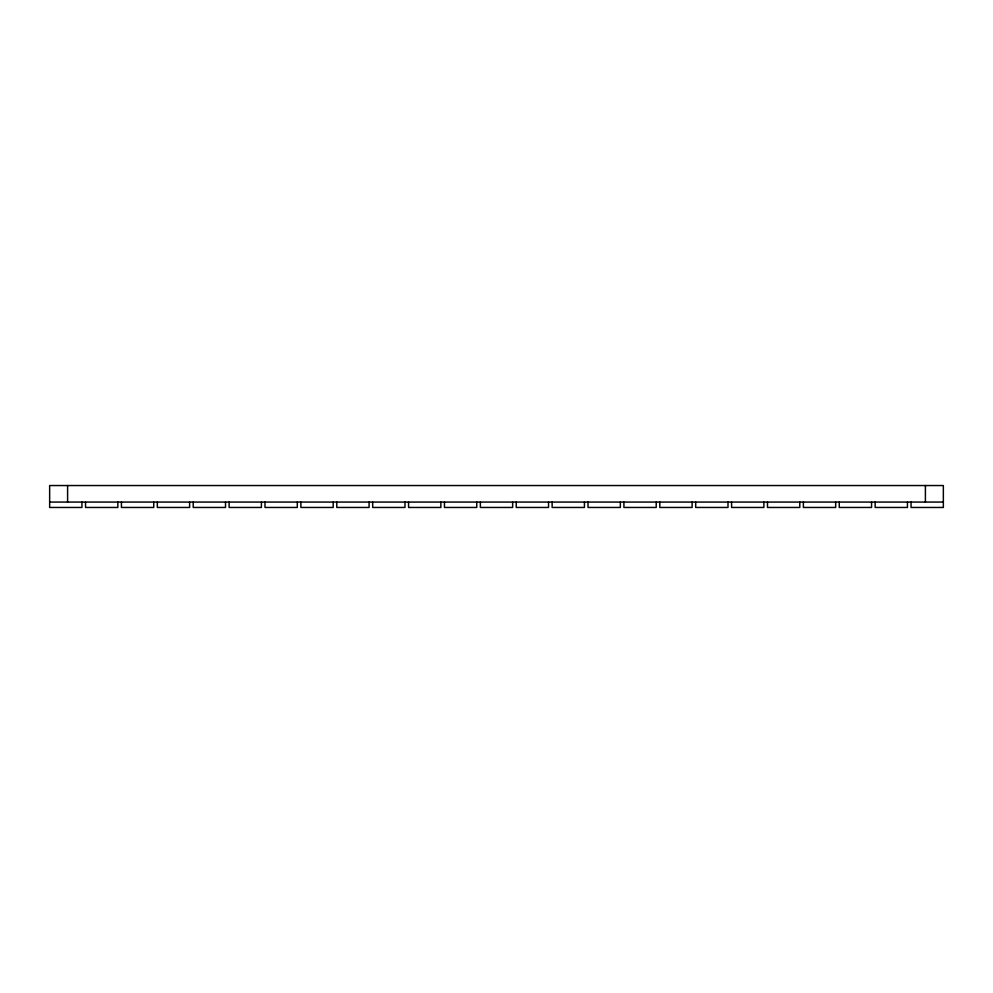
<?xml version="1.0" encoding="UTF-8"?>
<svg xmlns="http://www.w3.org/2000/svg" width="993" height="993" viewBox="0 0 993 993"><rect width="100%" height="100%" fill="white"/><g stroke="black" fill="none" stroke-linecap="round" stroke-linejoin="round"><path stroke-width="1.49" d="M49.65 502.073L943.35 502.073M925.402 485.54L925.402 502.073M911.053 502.073L911.053 507.46L943.35 507.46L943.35 485.54L49.65 485.54L49.65 507.46L81.947 507.46L81.947 502.073M907.453 502.073L907.453 507.46L875.156 507.46L875.156 502.073M871.569 502.073L871.569 507.46L839.259 507.46L839.259 502.073M835.672 502.073L835.672 507.46L803.374 507.46L803.374 502.073M799.787 502.073L799.787 507.46L767.477 507.46L767.477 502.073M763.89 502.073L763.89 507.46L731.593 507.46L731.593 502.073M728.006 502.073L728.006 507.46L695.696 507.46L695.696 502.073M692.109 502.073L692.109 507.46L659.811 507.46L659.811 502.073M656.212 502.073L656.212 507.46L623.914 507.46L623.914 502.073M620.327 502.073L620.327 507.46L588.017 507.46L588.017 502.073M584.43 502.073L584.43 507.46L552.133 507.46L552.133 502.073M548.546 502.073L548.546 507.46L516.236 507.46L516.236 502.073M512.649 502.073L512.649 507.46L480.351 507.46L480.351 502.073M476.764 502.073L476.764 507.46L444.454 507.46L444.454 502.073M440.867 502.073L440.867 507.46L408.57 507.46L408.57 502.073M404.983 502.073L404.983 507.46L372.673 507.46L372.673 502.073M369.086 502.073L369.086 507.46L336.788 507.46L336.788 502.073M333.189 502.073L333.189 507.46L300.891 507.46L300.891 502.073M297.304 502.073L297.304 507.46L264.994 507.46L264.994 502.073M261.407 502.073L261.407 507.46L229.11 507.46L229.11 502.073M225.523 502.073L225.523 507.46L193.213 507.46L193.213 502.073M189.626 502.073L189.626 507.46L157.328 507.46L157.328 502.073M153.741 502.073L153.741 507.46L121.431 507.46L121.431 502.073M117.844 502.073L117.844 507.46L85.547 507.46L85.547 502.073M67.598 485.54L67.598 502.073"/></g></svg>
